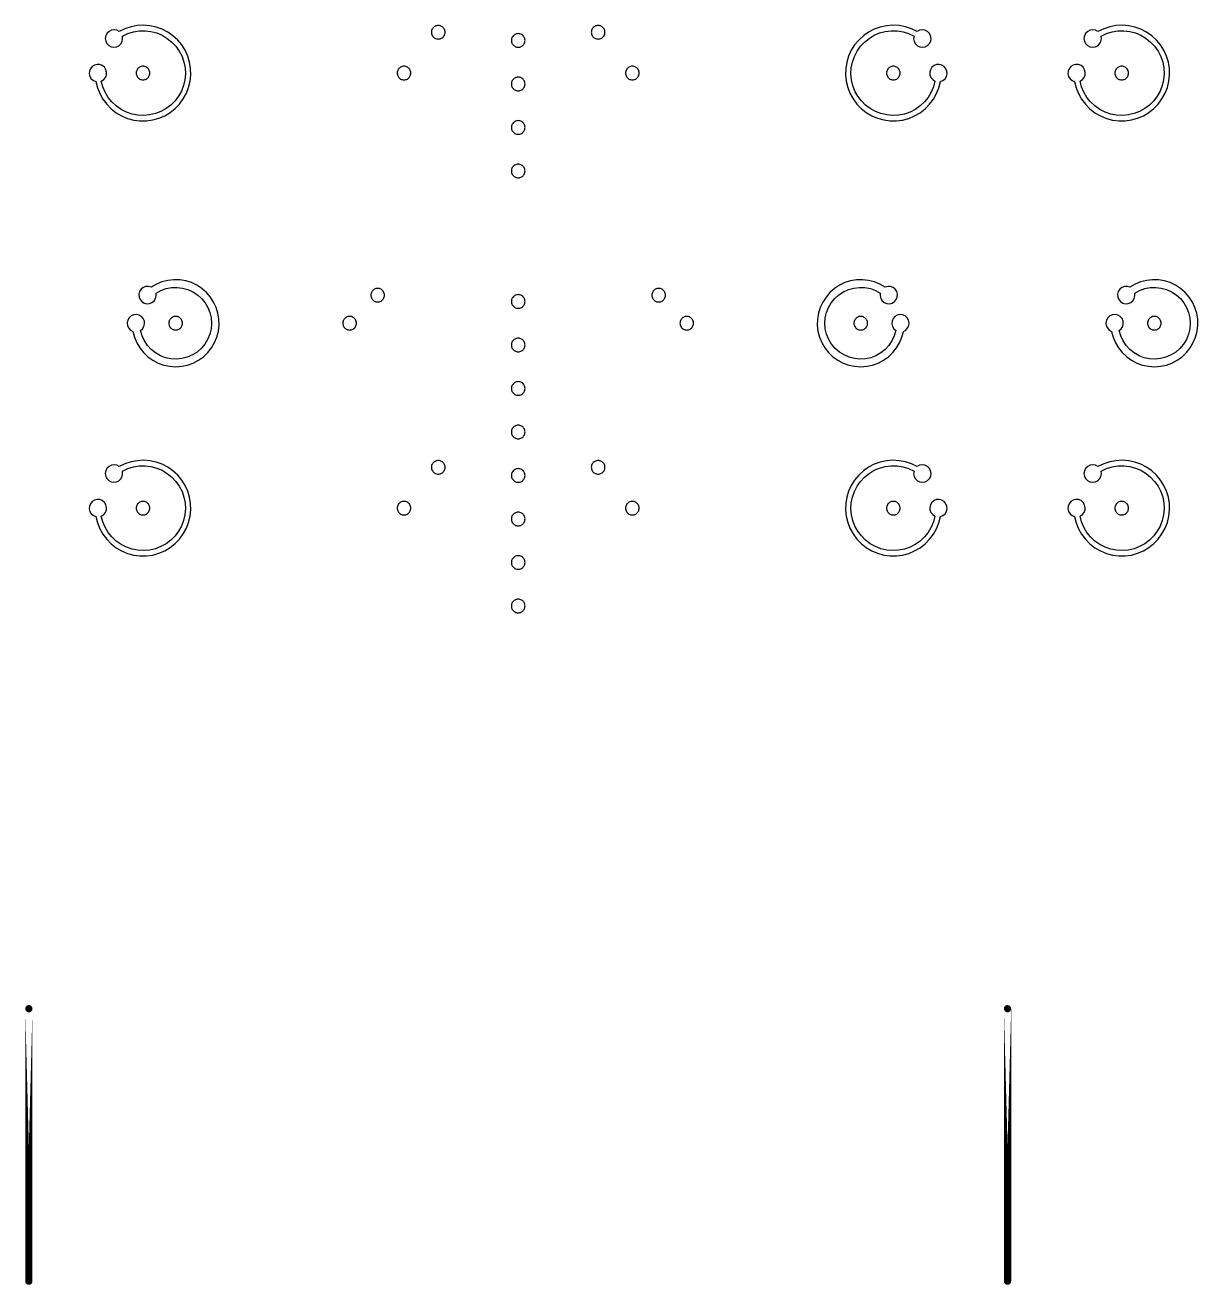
# Model space of a CAD drawing. Extents: x -100 to 100, y -100 to 100.
# Drawn here: x -32.38 to -19.46, y -64.24 to -50.37 of the extents above; entities that cross this region are included whole.
import ezdxf

# ---------------------------------------------------------------- set-up
doc = ezdxf.new("R2010")
doc.units = 0
doc.layers.get('0').update_dxf_attribs({"linetype": 'continuous'})
doc.layers.add('L2', color=7, linetype='continuous')

# ---------------------------------------------------------------- blocks, each defined once
blk = doc.blocks.new('LDI_XFL94-0512-011_L2_B1')
at = {"layer": 'L2'}
for points in [[(-31.189, -53.742), (-31.172, -53.807), (-31.147, -53.868), (-31.113, -53.925), (-31.072, -53.976), (-31.024, -54.022), (-30.97, -54.061), (-30.911, -54.091), (-30.849, -54.114), (-30.784, -54.127), (-30.718, -54.132), (-30.652, -54.127), (-30.587, -54.113), (-30.525, -54.091), (-30.466, -54.06), (-30.412, -54.021), (-30.364, -53.975), (-30.323, -53.923), (-30.29, -53.866), (-30.264, -53.805), (-30.248, -53.741), (-30.24, -53.675), (-30.242, -53.609), (-30.252, -53.543), (-30.272, -53.48), (-30.3, -53.42), (-30.336, -53.365), (-30.379, -53.315), (-30.429, -53.271), (-30.485, -53.235), (-30.544, -53.206), (-30.608, -53.187), (-30.673, -53.176), (-30.739, -53.174), (-30.805, -53.182), (-30.869, -53.198), (-30.931, -53.223), (-30.988, -53.256), (-31.017, -53.248), (-31.047, -53.25), (-31.075, -53.26), (-31.099, -53.279), (-31.115, -53.305), (-31.123, -53.334), (-31.121, -53.364), (-31.11, -53.392), (-31.091, -53.415), (-31.066, -53.431), (-31.037, -53.439), (-31.007, -53.437), (-30.979, -53.426), (-30.955, -53.407), (-30.939, -53.381), (-30.932, -53.352), (-30.934, -53.322), (-30.881, -53.292), (-30.824, -53.272), (-30.764, -53.26), (-30.703, -53.258), (-30.643, -53.265), (-30.584, -53.281), (-30.529, -53.306), (-30.478, -53.339), (-30.433, -53.38), (-30.394, -53.427), (-30.363, -53.479), (-30.341, -53.536), (-30.328, -53.595), (-30.323, -53.656), (-30.329, -53.716), (-30.343, -53.775), (-30.366, -53.832), (-30.398, -53.884), (-30.437, -53.93), (-30.483, -53.97), (-30.534, -54.002), (-30.59, -54.026), (-30.649, -54.042), (-30.709, -54.048), (-30.77, -54.045), (-30.83, -54.032), (-30.887, -54.01), (-30.939, -53.98), (-30.987, -53.943), (-31.028, -53.898), (-31.062, -53.848), (-31.088, -53.793), (-31.105, -53.734), (-31.082, -53.714), (-31.067, -53.689), (-31.06, -53.659), (-31.063, -53.629), (-31.075, -53.602), (-31.095, -53.579), (-31.121, -53.564), (-31.15, -53.557), (-31.18, -53.56), (-31.208, -53.572), (-31.23, -53.592), (-31.245, -53.618), (-31.251, -53.648), (-31.248, -53.678), (-31.236, -53.705), (-31.215, -53.728), (-31.189, -53.742)], [(-22.787, -53.734), (-22.804, -53.793), (-22.83, -53.848), (-22.864, -53.898), (-22.905, -53.943), (-22.953, -53.98), (-23.006, -54.01), (-23.063, -54.032), (-23.122, -54.045), (-23.183, -54.048), (-23.243, -54.042), (-23.302, -54.026), (-23.358, -54.002), (-23.409, -53.97), (-23.455, -53.93), (-23.494, -53.884), (-23.526, -53.832), (-23.549, -53.775), (-23.564, -53.716), (-23.569, -53.656), (-23.565, -53.595), (-23.551, -53.536), (-23.529, -53.479), (-23.498, -53.427), (-23.459, -53.38), (-23.414, -53.339), (-23.363, -53.306), (-23.308, -53.281), (-23.249, -53.265), (-23.189, -53.258), (-23.128, -53.26), (-23.068, -53.272), (-23.011, -53.292), (-22.958, -53.322), (-22.96, -53.352), (-22.953, -53.381), (-22.937, -53.407), (-22.914, -53.426), (-22.886, -53.437), (-22.856, -53.439), (-22.826, -53.431), (-22.801, -53.415), (-22.782, -53.392), (-22.771, -53.364), (-22.769, -53.334), (-22.777, -53.305), (-22.794, -53.279), (-22.817, -53.26), (-22.845, -53.25), (-22.875, -53.248), (-22.904, -53.256), (-22.962, -53.223), (-23.023, -53.198), (-23.087, -53.182), (-23.153, -53.174), (-23.219, -53.176), (-23.285, -53.187), (-23.348, -53.206), (-23.408, -53.235), (-23.463, -53.271), (-23.513, -53.315), (-23.556, -53.365), (-23.592, -53.42), (-23.621, -53.48), (-23.64, -53.543), (-23.651, -53.609), (-23.652, -53.675), (-23.645, -53.741), (-23.628, -53.805), (-23.602, -53.866), (-23.569, -53.923), (-23.528, -53.975), (-23.48, -54.021), (-23.426, -54.06), (-23.368, -54.091), (-23.305, -54.113), (-23.241, -54.127), (-23.174, -54.132), (-23.108, -54.127), (-23.044, -54.114), (-22.981, -54.091), (-22.923, -54.061), (-22.869, -54.022), (-22.821, -53.976), (-22.779, -53.925), (-22.746, -53.868), (-22.72, -53.807), (-22.703, -53.742), (-22.677, -53.728), (-22.657, -53.705), (-22.644, -53.678), (-22.641, -53.648), (-22.647, -53.618), (-22.662, -53.592), (-22.685, -53.572), (-22.712, -53.56), (-22.742, -53.557), (-22.772, -53.564), (-22.798, -53.579), (-22.818, -53.602), (-22.829, -53.629), (-22.832, -53.659), (-22.825, -53.689), (-22.81, -53.714), (-22.787, -53.734)], [(-20.411, -53.742), (-20.394, -53.807), (-20.368, -53.868), (-20.334, -53.925), (-20.293, -53.976), (-20.245, -54.022), (-20.191, -54.061), (-20.133, -54.091), (-20.07, -54.114), (-20.005, -54.127), (-19.939, -54.132), (-19.873, -54.127), (-19.808, -54.113), (-19.746, -54.091), (-19.688, -54.06), (-19.634, -54.021), (-19.586, -53.975), (-19.545, -53.923), (-19.511, -53.866), (-19.486, -53.805), (-19.469, -53.741), (-19.462, -53.675), (-19.463, -53.609), (-19.474, -53.543), (-19.493, -53.48), (-19.521, -53.42), (-19.557, -53.365), (-19.601, -53.315), (-19.651, -53.271), (-19.706, -53.235), (-19.766, -53.206), (-19.829, -53.187), (-19.895, -53.176), (-19.961, -53.174), (-20.027, -53.182), (-20.091, -53.198), (-20.152, -53.223), (-20.209, -53.256), (-20.238, -53.248), (-20.269, -53.25), (-20.297, -53.26), (-20.32, -53.279), (-20.337, -53.305), (-20.345, -53.334), (-20.343, -53.364), (-20.332, -53.392), (-20.313, -53.415), (-20.287, -53.431), (-20.258, -53.439), (-20.228, -53.437), (-20.2, -53.426), (-20.177, -53.407), (-20.161, -53.381), (-20.154, -53.352), (-20.156, -53.322), (-20.103, -53.292), (-20.045, -53.272), (-19.986, -53.26), (-19.925, -53.258), (-19.865, -53.265), (-19.806, -53.281), (-19.751, -53.306), (-19.7, -53.339), (-19.654, -53.38), (-19.616, -53.427), (-19.585, -53.479), (-19.563, -53.536), (-19.549, -53.595), (-19.545, -53.656), (-19.55, -53.716), (-19.564, -53.775), (-19.588, -53.832), (-19.619, -53.884), (-19.659, -53.93), (-19.704, -53.97), (-19.756, -54.002), (-19.812, -54.026), (-19.871, -54.042), (-19.931, -54.048), (-19.992, -54.045), (-20.051, -54.032), (-20.108, -54.01), (-20.161, -53.98), (-20.209, -53.943), (-20.25, -53.898), (-20.284, -53.848), (-20.31, -53.793), (-20.327, -53.734), (-20.304, -53.714), (-20.288, -53.689), (-20.282, -53.659), (-20.284, -53.629), (-20.296, -53.602), (-20.316, -53.579), (-20.342, -53.564), (-20.372, -53.557), (-20.402, -53.56), (-20.429, -53.572), (-20.452, -53.592), (-20.467, -53.618), (-20.473, -53.648), (-20.47, -53.678), (-20.457, -53.705), (-20.437, -53.728), (-20.411, -53.742)], [(-28.493, -53.269), (-28.503, -53.269), (-28.513, -53.271), (-28.522, -53.274), (-28.531, -53.279), (-28.539, -53.284), (-28.546, -53.291), (-28.553, -53.298), (-28.558, -53.306), (-28.563, -53.315), (-28.566, -53.324), (-28.568, -53.334), (-28.568, -53.344), (-28.568, -53.353), (-28.566, -53.363), (-28.563, -53.372), (-28.558, -53.381), (-28.553, -53.389), (-28.546, -53.397), (-28.539, -53.403), (-28.531, -53.409), (-28.522, -53.413), (-28.513, -53.416), (-28.503, -53.418), (-28.493, -53.419), (-28.484, -53.418), (-28.474, -53.416), (-28.465, -53.413), (-28.456, -53.409), (-28.448, -53.403), (-28.44, -53.397), (-28.434, -53.389), (-28.428, -53.381), (-28.424, -53.372), (-28.421, -53.363), (-28.419, -53.353), (-28.418, -53.344), (-28.419, -53.334), (-28.421, -53.324), (-28.424, -53.315), (-28.428, -53.306), (-28.434, -53.298), (-28.44, -53.291), (-28.448, -53.284), (-28.456, -53.279), (-28.465, -53.274), (-28.474, -53.271), (-28.484, -53.269), (-28.493, -53.269)], [(-26.946, -53.338), (-26.956, -53.339), (-26.966, -53.341), (-26.975, -53.344), (-26.984, -53.348), (-26.992, -53.354), (-26.999, -53.36), (-27.006, -53.368), (-27.011, -53.376), (-27.015, -53.384), (-27.019, -53.394), (-27.02, -53.403), (-27.021, -53.413), (-27.02, -53.423), (-27.019, -53.433), (-27.015, -53.442), (-27.011, -53.451), (-27.006, -53.459), (-26.999, -53.466), (-26.992, -53.473), (-26.984, -53.478), (-26.975, -53.482), (-26.966, -53.486), (-26.956, -53.488), (-26.946, -53.488), (-26.936, -53.488), (-26.927, -53.486), (-26.917, -53.482), (-26.909, -53.478), (-26.9, -53.473), (-26.893, -53.466), (-26.887, -53.459), (-26.881, -53.451), (-26.877, -53.442), (-26.874, -53.433), (-26.872, -53.423), (-26.871, -53.413), (-26.872, -53.403), (-26.874, -53.394), (-26.877, -53.384), (-26.881, -53.376), (-26.887, -53.368), (-26.893, -53.36), (-26.9, -53.354), (-26.909, -53.348), (-26.917, -53.344), (-26.927, -53.341), (-26.936, -53.339), (-26.946, -53.338)], [(-25.399, -53.269), (-25.409, -53.269), (-25.418, -53.271), (-25.428, -53.274), (-25.436, -53.279), (-25.445, -53.284), (-25.452, -53.291), (-25.458, -53.298), (-25.464, -53.306), (-25.468, -53.315), (-25.471, -53.324), (-25.473, -53.334), (-25.474, -53.344), (-25.473, -53.353), (-25.471, -53.363), (-25.468, -53.372), (-25.464, -53.381), (-25.458, -53.389), (-25.452, -53.397), (-25.445, -53.403), (-25.436, -53.409), (-25.428, -53.413), (-25.418, -53.416), (-25.409, -53.418), (-25.399, -53.419), (-25.389, -53.418), (-25.38, -53.416), (-25.37, -53.413), (-25.361, -53.409), (-25.353, -53.403), (-25.346, -53.397), (-25.339, -53.389), (-25.334, -53.381), (-25.33, -53.372), (-25.326, -53.363), (-25.325, -53.353), (-25.324, -53.344), (-25.325, -53.334), (-25.326, -53.324), (-25.33, -53.315), (-25.334, -53.306), (-25.339, -53.298), (-25.346, -53.291), (-25.353, -53.284), (-25.361, -53.279), (-25.37, -53.274), (-25.38, -53.271), (-25.389, -53.269), (-25.399, -53.269)], [(-30.719, -53.578), (-30.728, -53.578), (-30.738, -53.58), (-30.747, -53.583), (-30.756, -53.588), (-30.764, -53.593), (-30.772, -53.6), (-30.778, -53.607), (-30.784, -53.615), (-30.788, -53.624), (-30.791, -53.633), (-30.793, -53.643), (-30.794, -53.653), (-30.793, -53.662), (-30.791, -53.672), (-30.788, -53.681), (-30.784, -53.69), (-30.778, -53.698), (-30.772, -53.706), (-30.764, -53.712), (-30.756, -53.718), (-30.747, -53.722), (-30.738, -53.725), (-30.728, -53.727), (-30.719, -53.728), (-30.709, -53.727), (-30.699, -53.725), (-30.69, -53.722), (-30.681, -53.718), (-30.673, -53.712), (-30.666, -53.706), (-30.659, -53.698), (-30.654, -53.69), (-30.649, -53.681), (-30.646, -53.672), (-30.644, -53.662), (-30.644, -53.653), (-30.644, -53.643), (-30.646, -53.633), (-30.649, -53.624), (-30.654, -53.615), (-30.659, -53.607), (-30.666, -53.6), (-30.673, -53.593), (-30.681, -53.588), (-30.69, -53.583), (-30.699, -53.58), (-30.709, -53.578), (-30.719, -53.578)], [(-28.802, -53.578), (-28.812, -53.578), (-28.822, -53.58), (-28.831, -53.583), (-28.84, -53.588), (-28.848, -53.593), (-28.855, -53.6), (-28.862, -53.607), (-28.867, -53.615), (-28.872, -53.624), (-28.875, -53.633), (-28.877, -53.643), (-28.877, -53.653), (-28.877, -53.662), (-28.875, -53.672), (-28.872, -53.681), (-28.867, -53.69), (-28.862, -53.698), (-28.855, -53.706), (-28.848, -53.712), (-28.84, -53.718), (-28.831, -53.722), (-28.822, -53.725), (-28.812, -53.727), (-28.802, -53.728), (-28.793, -53.727), (-28.783, -53.725), (-28.774, -53.722), (-28.765, -53.718), (-28.757, -53.712), (-28.749, -53.706), (-28.743, -53.698), (-28.737, -53.69), (-28.733, -53.681), (-28.73, -53.672), (-28.728, -53.662), (-28.727, -53.653), (-28.728, -53.643), (-28.73, -53.633), (-28.733, -53.624), (-28.737, -53.615), (-28.743, -53.607), (-28.749, -53.6), (-28.757, -53.593), (-28.765, -53.588), (-28.774, -53.583), (-28.783, -53.58), (-28.793, -53.578), (-28.802, -53.578)], [(-25.09, -53.578), (-25.1, -53.578), (-25.109, -53.58), (-25.119, -53.583), (-25.127, -53.588), (-25.135, -53.593), (-25.143, -53.6), (-25.149, -53.607), (-25.155, -53.615), (-25.159, -53.624), (-25.162, -53.633), (-25.164, -53.643), (-25.165, -53.653), (-25.164, -53.662), (-25.162, -53.672), (-25.159, -53.681), (-25.155, -53.69), (-25.149, -53.698), (-25.143, -53.706), (-25.135, -53.712), (-25.127, -53.718), (-25.119, -53.722), (-25.109, -53.725), (-25.1, -53.727), (-25.09, -53.728), (-25.08, -53.727), (-25.07, -53.725), (-25.061, -53.722), (-25.052, -53.718), (-25.044, -53.712), (-25.037, -53.706), (-25.03, -53.698), (-25.025, -53.69), (-25.021, -53.681), (-25.017, -53.672), (-25.015, -53.662), (-25.015, -53.653), (-25.015, -53.643), (-25.017, -53.633), (-25.021, -53.624), (-25.025, -53.615), (-25.03, -53.607), (-25.037, -53.6), (-25.044, -53.593), (-25.052, -53.588), (-25.061, -53.583), (-25.07, -53.58), (-25.08, -53.578), (-25.09, -53.578)], [(-23.174, -53.578), (-23.183, -53.578), (-23.193, -53.58), (-23.202, -53.583), (-23.211, -53.588), (-23.219, -53.593), (-23.227, -53.6), (-23.233, -53.607), (-23.239, -53.615), (-23.243, -53.624), (-23.246, -53.633), (-23.248, -53.643), (-23.249, -53.653), (-23.248, -53.662), (-23.246, -53.672), (-23.243, -53.681), (-23.239, -53.69), (-23.233, -53.698), (-23.227, -53.706), (-23.219, -53.712), (-23.211, -53.718), (-23.202, -53.722), (-23.193, -53.725), (-23.183, -53.727), (-23.174, -53.728), (-23.164, -53.727), (-23.154, -53.725), (-23.145, -53.722), (-23.136, -53.718), (-23.128, -53.712), (-23.121, -53.706), (-23.114, -53.698), (-23.109, -53.69), (-23.104, -53.681), (-23.101, -53.672), (-23.099, -53.662), (-23.099, -53.653), (-23.099, -53.643), (-23.101, -53.633), (-23.104, -53.624), (-23.109, -53.615), (-23.114, -53.607), (-23.121, -53.6), (-23.128, -53.593), (-23.136, -53.588), (-23.145, -53.583), (-23.154, -53.58), (-23.164, -53.578), (-23.174, -53.578)], [(-19.94, -53.578), (-19.95, -53.578), (-19.96, -53.58), (-19.969, -53.583), (-19.978, -53.588), (-19.986, -53.593), (-19.993, -53.6), (-20, -53.607), (-20.005, -53.615), (-20.009, -53.624), (-20.013, -53.633), (-20.014, -53.643), (-20.015, -53.653), (-20.014, -53.662), (-20.013, -53.672), (-20.009, -53.681), (-20.005, -53.69), (-20, -53.698), (-19.993, -53.706), (-19.986, -53.712), (-19.978, -53.718), (-19.969, -53.722), (-19.96, -53.725), (-19.95, -53.727), (-19.94, -53.728), (-19.93, -53.727), (-19.921, -53.725), (-19.911, -53.722), (-19.903, -53.718), (-19.894, -53.712), (-19.887, -53.706), (-19.881, -53.698), (-19.875, -53.69), (-19.871, -53.681), (-19.868, -53.672), (-19.866, -53.662), (-19.865, -53.653), (-19.866, -53.643), (-19.868, -53.633), (-19.871, -53.624), (-19.875, -53.615), (-19.881, -53.607), (-19.887, -53.6), (-19.894, -53.593), (-19.903, -53.588), (-19.911, -53.583), (-19.921, -53.58), (-19.93, -53.578), (-19.94, -53.578)], [(-26.946, -53.817), (-26.956, -53.818), (-26.966, -53.82), (-26.975, -53.823), (-26.984, -53.827), (-26.992, -53.833), (-26.999, -53.839), (-27.006, -53.847), (-27.011, -53.855), (-27.015, -53.864), (-27.019, -53.873), (-27.02, -53.882), (-27.021, -53.892), (-27.02, -53.902), (-27.019, -53.912), (-27.015, -53.921), (-27.011, -53.93), (-27.006, -53.938), (-26.999, -53.945), (-26.992, -53.952), (-26.984, -53.957), (-26.975, -53.962), (-26.966, -53.965), (-26.956, -53.967), (-26.946, -53.967), (-26.936, -53.967), (-26.927, -53.965), (-26.917, -53.962), (-26.909, -53.957), (-26.9, -53.952), (-26.893, -53.945), (-26.887, -53.938), (-26.881, -53.93), (-26.877, -53.921), (-26.874, -53.912), (-26.872, -53.902), (-26.871, -53.892), (-26.872, -53.882), (-26.874, -53.873), (-26.877, -53.864), (-26.881, -53.855), (-26.887, -53.847), (-26.893, -53.839), (-26.9, -53.833), (-26.909, -53.827), (-26.917, -53.823), (-26.927, -53.82), (-26.936, -53.818), (-26.946, -53.817)], [(-26.946, -54.296), (-26.956, -54.297), (-26.966, -54.299), (-26.975, -54.302), (-26.984, -54.306), (-26.992, -54.312), (-26.999, -54.318), (-27.006, -54.326), (-27.011, -54.334), (-27.015, -54.343), (-27.019, -54.352), (-27.02, -54.361), (-27.021, -54.371), (-27.02, -54.381), (-27.019, -54.391), (-27.015, -54.4), (-27.011, -54.409), (-27.006, -54.417), (-26.999, -54.424), (-26.992, -54.431), (-26.984, -54.436), (-26.975, -54.441), (-26.966, -54.444), (-26.956, -54.446), (-26.946, -54.446), (-26.936, -54.446), (-26.927, -54.444), (-26.917, -54.441), (-26.909, -54.436), (-26.9, -54.431), (-26.893, -54.424), (-26.887, -54.417), (-26.881, -54.409), (-26.877, -54.4), (-26.874, -54.391), (-26.872, -54.381), (-26.871, -54.371), (-26.872, -54.361), (-26.874, -54.352), (-26.877, -54.343), (-26.881, -54.334), (-26.887, -54.326), (-26.893, -54.318), (-26.9, -54.312), (-26.909, -54.306), (-26.917, -54.302), (-26.927, -54.299), (-26.936, -54.297), (-26.946, -54.296)], [(-26.946, -54.775), (-26.956, -54.776), (-26.966, -54.778), (-26.975, -54.781), (-26.984, -54.785), (-26.992, -54.791), (-26.999, -54.797), (-27.006, -54.805), (-27.011, -54.813), (-27.015, -54.822), (-27.019, -54.831), (-27.02, -54.841), (-27.021, -54.85), (-27.02, -54.86), (-27.019, -54.87), (-27.015, -54.879), (-27.011, -54.888), (-27.006, -54.896), (-26.999, -54.903), (-26.992, -54.91), (-26.984, -54.915), (-26.975, -54.92), (-26.966, -54.923), (-26.956, -54.925), (-26.946, -54.925), (-26.936, -54.925), (-26.927, -54.923), (-26.917, -54.92), (-26.909, -54.915), (-26.9, -54.91), (-26.893, -54.903), (-26.887, -54.896), (-26.881, -54.888), (-26.877, -54.879), (-26.874, -54.87), (-26.872, -54.86), (-26.871, -54.85), (-26.872, -54.841), (-26.874, -54.831), (-26.877, -54.822), (-26.881, -54.813), (-26.887, -54.805), (-26.893, -54.797), (-26.9, -54.791), (-26.909, -54.785), (-26.917, -54.781), (-26.927, -54.778), (-26.936, -54.776), (-26.946, -54.775)], [(-31.596, -55.782), (-31.579, -55.85), (-31.554, -55.915), (-31.519, -55.976), (-31.477, -56.032), (-31.428, -56.082), (-31.373, -56.125), (-31.313, -56.16), (-31.248, -56.187), (-31.18, -56.206), (-31.111, -56.215), (-31.041, -56.214), (-30.971, -56.205), (-30.904, -56.186), (-30.839, -56.159), (-30.779, -56.123), (-30.724, -56.079), (-30.676, -56.029), (-30.634, -55.973), (-30.6, -55.911), (-30.575, -55.846), (-30.559, -55.778), (-30.551, -55.708), (-30.553, -55.638), (-30.565, -55.569), (-30.585, -55.502), (-30.614, -55.438), (-30.651, -55.379), (-30.696, -55.325), (-30.748, -55.278), (-30.805, -55.238), (-30.867, -55.206), (-30.933, -55.182), (-31.002, -55.167), (-31.072, -55.162), (-31.141, -55.166), (-31.21, -55.179), (-31.277, -55.201), (-31.34, -55.231), (-31.366, -55.217), (-31.396, -55.212), (-31.425, -55.216), (-31.452, -55.229), (-31.474, -55.25), (-31.488, -55.276), (-31.493, -55.306), (-31.489, -55.336), (-31.476, -55.362), (-31.455, -55.384), (-31.429, -55.398), (-31.4, -55.404), (-31.37, -55.4), (-31.343, -55.387), (-31.321, -55.366), (-31.307, -55.34), (-31.302, -55.31), (-31.305, -55.281), (-31.246, -55.253), (-31.184, -55.234), (-31.12, -55.223), (-31.054, -55.222), (-30.99, -55.23), (-30.927, -55.247), (-30.867, -55.272), (-30.811, -55.306), (-30.76, -55.347), (-30.715, -55.394), (-30.678, -55.448), (-30.648, -55.506), (-30.627, -55.567), (-30.614, -55.631), (-30.611, -55.697), (-30.617, -55.762), (-30.631, -55.825), (-30.655, -55.886), (-30.686, -55.943), (-30.725, -55.995), (-30.772, -56.041), (-30.824, -56.08), (-30.881, -56.112), (-30.942, -56.135), (-31.005, -56.15), (-31.07, -56.156), (-31.135, -56.152), (-31.199, -56.14), (-31.261, -56.118), (-31.319, -56.089), (-31.373, -56.051), (-31.42, -56.006), (-31.461, -55.956), (-31.495, -55.9), (-31.52, -55.84), (-31.537, -55.776), (-31.511, -55.76), (-31.492, -55.737), (-31.481, -55.709), (-31.479, -55.68), (-31.487, -55.651), (-31.503, -55.625), (-31.526, -55.606), (-31.554, -55.595), (-31.584, -55.593), (-31.613, -55.601), (-31.638, -55.617), (-31.657, -55.64), (-31.668, -55.667), (-31.67, -55.697), (-31.663, -55.726), (-31.647, -55.752), (-31.624, -55.771), (-31.596, -55.782)], [(-27.826, -55.164), (-27.836, -55.165), (-27.846, -55.167), (-27.855, -55.17), (-27.864, -55.174), (-27.872, -55.18), (-27.879, -55.186), (-27.886, -55.193), (-27.891, -55.202), (-27.896, -55.21), (-27.899, -55.22), (-27.901, -55.229), (-27.901, -55.239), (-27.901, -55.249), (-27.899, -55.258), (-27.896, -55.268), (-27.891, -55.277), (-27.886, -55.285), (-27.879, -55.292), (-27.872, -55.299), (-27.864, -55.304), (-27.855, -55.308), (-27.846, -55.312), (-27.836, -55.313), (-27.826, -55.314), (-27.817, -55.313), (-27.807, -55.312), (-27.798, -55.308), (-27.789, -55.304), (-27.781, -55.299), (-27.773, -55.292), (-27.767, -55.285), (-27.761, -55.277), (-27.757, -55.268), (-27.754, -55.258), (-27.752, -55.249), (-27.751, -55.239), (-27.752, -55.229), (-27.754, -55.22), (-27.757, -55.21), (-27.761, -55.202), (-27.767, -55.193), (-27.773, -55.186), (-27.781, -55.18), (-27.789, -55.174), (-27.798, -55.17), (-27.807, -55.167), (-27.817, -55.165), (-27.826, -55.164)], [(-26.066, -55.164), (-26.076, -55.165), (-26.085, -55.167), (-26.095, -55.17), (-26.103, -55.174), (-26.111, -55.18), (-26.119, -55.186), (-26.125, -55.193), (-26.131, -55.202), (-26.135, -55.21), (-26.138, -55.22), (-26.14, -55.229), (-26.141, -55.239), (-26.14, -55.249), (-26.138, -55.258), (-26.135, -55.268), (-26.131, -55.277), (-26.125, -55.285), (-26.119, -55.292), (-26.111, -55.299), (-26.103, -55.304), (-26.095, -55.308), (-26.085, -55.312), (-26.076, -55.313), (-26.066, -55.314), (-26.056, -55.313), (-26.046, -55.312), (-26.037, -55.308), (-26.028, -55.304), (-26.02, -55.299), (-26.013, -55.292), (-26.006, -55.285), (-26.001, -55.277), (-25.997, -55.268), (-25.993, -55.258), (-25.991, -55.249), (-25.991, -55.239), (-25.991, -55.229), (-25.993, -55.22), (-25.997, -55.21), (-26.001, -55.202), (-26.006, -55.193), (-26.013, -55.186), (-26.02, -55.18), (-26.028, -55.174), (-26.037, -55.17), (-26.046, -55.167), (-26.056, -55.165), (-26.066, -55.164)], [(-22.356, -55.776), (-22.372, -55.84), (-22.398, -55.9), (-22.431, -55.956), (-22.472, -56.006), (-22.52, -56.051), (-22.573, -56.089), (-22.631, -56.118), (-22.693, -56.14), (-22.757, -56.152), (-22.822, -56.156), (-22.887, -56.15), (-22.951, -56.135), (-23.011, -56.112), (-23.069, -56.08), (-23.121, -56.041), (-23.167, -55.995), (-23.206, -55.943), (-23.238, -55.886), (-23.261, -55.825), (-23.276, -55.762), (-23.281, -55.697), (-23.278, -55.631), (-23.265, -55.567), (-23.244, -55.506), (-23.214, -55.448), (-23.177, -55.394), (-23.132, -55.347), (-23.082, -55.306), (-23.026, -55.272), (-22.966, -55.247), (-22.903, -55.23), (-22.838, -55.222), (-22.773, -55.223), (-22.708, -55.234), (-22.646, -55.253), (-22.587, -55.281), (-22.591, -55.31), (-22.585, -55.34), (-22.571, -55.366), (-22.549, -55.387), (-22.522, -55.4), (-22.493, -55.404), (-22.463, -55.398), (-22.437, -55.384), (-22.416, -55.362), (-22.403, -55.336), (-22.399, -55.306), (-22.404, -55.276), (-22.419, -55.25), (-22.44, -55.229), (-22.467, -55.216), (-22.497, -55.212), (-22.526, -55.217), (-22.553, -55.231), (-22.615, -55.201), (-22.682, -55.179), (-22.751, -55.166), (-22.821, -55.162), (-22.891, -55.167), (-22.959, -55.182), (-23.025, -55.206), (-23.087, -55.238), (-23.144, -55.278), (-23.196, -55.325), (-23.241, -55.379), (-23.278, -55.438), (-23.307, -55.502), (-23.328, -55.569), (-23.339, -55.638), (-23.341, -55.708), (-23.334, -55.778), (-23.317, -55.846), (-23.292, -55.911), (-23.258, -55.973), (-23.217, -56.029), (-23.168, -56.079), (-23.113, -56.123), (-23.053, -56.159), (-22.988, -56.186), (-22.921, -56.205), (-22.851, -56.214), (-22.781, -56.215), (-22.712, -56.206), (-22.644, -56.187), (-22.58, -56.16), (-22.519, -56.125), (-22.464, -56.082), (-22.415, -56.032), (-22.373, -55.976), (-22.339, -55.915), (-22.313, -55.85), (-22.296, -55.782), (-22.268, -55.771), (-22.245, -55.752), (-22.229, -55.726), (-22.222, -55.697), (-22.224, -55.667), (-22.235, -55.64), (-22.254, -55.617), (-22.28, -55.601), (-22.309, -55.593), (-22.338, -55.595), (-22.366, -55.606), (-22.389, -55.625), (-22.405, -55.651), (-22.413, -55.68), (-22.411, -55.709), (-22.4, -55.737), (-22.381, -55.76), (-22.356, -55.776)], [(-20.818, -55.782), (-20.801, -55.85), (-20.775, -55.915), (-20.741, -55.976), (-20.699, -56.032), (-20.65, -56.082), (-20.595, -56.125), (-20.534, -56.16), (-20.469, -56.187), (-20.402, -56.206), (-20.332, -56.215), (-20.262, -56.214), (-20.193, -56.205), (-20.125, -56.186), (-20.061, -56.159), (-20.001, -56.123), (-19.946, -56.079), (-19.897, -56.029), (-19.856, -55.973), (-19.822, -55.911), (-19.797, -55.846), (-19.78, -55.778), (-19.773, -55.708), (-19.775, -55.638), (-19.786, -55.569), (-19.807, -55.502), (-19.836, -55.438), (-19.873, -55.379), (-19.918, -55.325), (-19.969, -55.278), (-20.027, -55.238), (-20.089, -55.206), (-20.155, -55.182), (-20.223, -55.167), (-20.293, -55.162), (-20.363, -55.166), (-20.432, -55.179), (-20.498, -55.201), (-20.561, -55.231), (-20.588, -55.217), (-20.617, -55.212), (-20.647, -55.216), (-20.674, -55.229), (-20.695, -55.25), (-20.709, -55.276), (-20.715, -55.306), (-20.711, -55.336), (-20.698, -55.362), (-20.677, -55.384), (-20.651, -55.398), (-20.621, -55.404), (-20.591, -55.4), (-20.564, -55.387), (-20.543, -55.366), (-20.529, -55.34), (-20.523, -55.31), (-20.527, -55.281), (-20.468, -55.253), (-20.406, -55.234), (-20.341, -55.223), (-20.276, -55.222), (-20.211, -55.23), (-20.148, -55.247), (-20.088, -55.272), (-20.032, -55.306), (-19.981, -55.347), (-19.937, -55.394), (-19.899, -55.448), (-19.87, -55.506), (-19.848, -55.567), (-19.836, -55.631), (-19.832, -55.697), (-19.838, -55.762), (-19.853, -55.825), (-19.876, -55.886), (-19.908, -55.943), (-19.947, -55.995), (-19.993, -56.041), (-20.045, -56.08), (-20.102, -56.112), (-20.163, -56.135), (-20.227, -56.15), (-20.292, -56.156), (-20.357, -56.152), (-20.421, -56.14), (-20.483, -56.118), (-20.541, -56.089), (-20.594, -56.051), (-20.642, -56.006), (-20.683, -55.956), (-20.716, -55.9), (-20.741, -55.84), (-20.758, -55.776), (-20.733, -55.76), (-20.714, -55.737), (-20.703, -55.709), (-20.701, -55.68), (-20.708, -55.651), (-20.724, -55.625), (-20.748, -55.606), (-20.775, -55.595), (-20.805, -55.593), (-20.834, -55.601), (-20.86, -55.617), (-20.879, -55.64), (-20.89, -55.667), (-20.892, -55.697), (-20.885, -55.726), (-20.869, -55.752), (-20.846, -55.771), (-20.818, -55.782)], [(-26.946, -55.254), (-26.956, -55.255), (-26.966, -55.257), (-26.975, -55.26), (-26.984, -55.264), (-26.992, -55.27), (-26.999, -55.276), (-27.006, -55.284), (-27.011, -55.292), (-27.015, -55.301), (-27.019, -55.31), (-27.02, -55.32), (-27.021, -55.329), (-27.02, -55.339), (-27.019, -55.349), (-27.015, -55.358), (-27.011, -55.367), (-27.006, -55.375), (-26.999, -55.382), (-26.992, -55.389), (-26.984, -55.394), (-26.975, -55.399), (-26.966, -55.402), (-26.956, -55.404), (-26.946, -55.404), (-26.936, -55.404), (-26.927, -55.402), (-26.917, -55.399), (-26.909, -55.394), (-26.9, -55.389), (-26.893, -55.382), (-26.887, -55.375), (-26.881, -55.367), (-26.877, -55.358), (-26.874, -55.349), (-26.872, -55.339), (-26.871, -55.329), (-26.872, -55.32), (-26.874, -55.31), (-26.877, -55.301), (-26.881, -55.292), (-26.887, -55.284), (-26.893, -55.276), (-26.9, -55.27), (-26.909, -55.264), (-26.917, -55.26), (-26.927, -55.257), (-26.936, -55.255), (-26.946, -55.254)], [(-31.078, -55.614), (-31.088, -55.614), (-31.097, -55.616), (-31.107, -55.619), (-31.115, -55.624), (-31.124, -55.629), (-31.131, -55.636), (-31.137, -55.643), (-31.143, -55.651), (-31.147, -55.66), (-31.15, -55.669), (-31.152, -55.679), (-31.153, -55.689), (-31.152, -55.698), (-31.15, -55.708), (-31.147, -55.717), (-31.143, -55.726), (-31.137, -55.734), (-31.131, -55.742), (-31.124, -55.748), (-31.115, -55.754), (-31.107, -55.758), (-31.097, -55.761), (-31.088, -55.763), (-31.078, -55.764), (-31.068, -55.763), (-31.058, -55.761), (-31.049, -55.758), (-31.04, -55.754), (-31.032, -55.748), (-31.025, -55.742), (-31.018, -55.734), (-31.013, -55.726), (-31.009, -55.717), (-31.005, -55.708), (-31.003, -55.698), (-31.003, -55.689), (-31.003, -55.679), (-31.005, -55.669), (-31.009, -55.66), (-31.013, -55.651), (-31.018, -55.643), (-31.025, -55.636), (-31.032, -55.629), (-31.04, -55.624), (-31.049, -55.619), (-31.058, -55.616), (-31.068, -55.614), (-31.078, -55.614)], [(-28.204, -55.614), (-28.213, -55.614), (-28.223, -55.616), (-28.232, -55.619), (-28.241, -55.624), (-28.249, -55.629), (-28.257, -55.636), (-28.263, -55.643), (-28.269, -55.651), (-28.273, -55.66), (-28.276, -55.669), (-28.278, -55.679), (-28.279, -55.689), (-28.278, -55.698), (-28.276, -55.708), (-28.273, -55.717), (-28.269, -55.726), (-28.263, -55.734), (-28.257, -55.742), (-28.249, -55.748), (-28.241, -55.754), (-28.232, -55.758), (-28.223, -55.761), (-28.213, -55.763), (-28.204, -55.764), (-28.194, -55.763), (-28.184, -55.761), (-28.175, -55.758), (-28.166, -55.754), (-28.158, -55.748), (-28.151, -55.742), (-28.144, -55.734), (-28.139, -55.726), (-28.134, -55.717), (-28.131, -55.708), (-28.129, -55.698), (-28.129, -55.689), (-28.129, -55.679), (-28.131, -55.669), (-28.134, -55.66), (-28.139, -55.651), (-28.144, -55.643), (-28.151, -55.636), (-28.158, -55.629), (-28.166, -55.624), (-28.175, -55.619), (-28.184, -55.616), (-28.194, -55.614), (-28.204, -55.614)], [(-26.946, -55.733), (-26.956, -55.734), (-26.966, -55.736), (-26.975, -55.739), (-26.984, -55.743), (-26.992, -55.749), (-26.999, -55.755), (-27.006, -55.763), (-27.011, -55.771), (-27.015, -55.78), (-27.019, -55.789), (-27.02, -55.799), (-27.021, -55.808), (-27.02, -55.818), (-27.019, -55.828), (-27.015, -55.837), (-27.011, -55.846), (-27.006, -55.854), (-26.999, -55.861), (-26.992, -55.868), (-26.984, -55.873), (-26.975, -55.878), (-26.966, -55.881), (-26.956, -55.883), (-26.946, -55.883), (-26.936, -55.883), (-26.927, -55.881), (-26.917, -55.878), (-26.909, -55.873), (-26.9, -55.868), (-26.893, -55.861), (-26.887, -55.854), (-26.881, -55.846), (-26.877, -55.837), (-26.874, -55.828), (-26.872, -55.818), (-26.871, -55.808), (-26.872, -55.799), (-26.874, -55.789), (-26.877, -55.78), (-26.881, -55.771), (-26.887, -55.763), (-26.893, -55.755), (-26.9, -55.749), (-26.909, -55.743), (-26.917, -55.739), (-26.927, -55.736), (-26.936, -55.734), (-26.946, -55.733)], [(-25.689, -55.614), (-25.698, -55.614), (-25.708, -55.616), (-25.717, -55.619), (-25.726, -55.624), (-25.734, -55.629), (-25.742, -55.636), (-25.748, -55.643), (-25.754, -55.651), (-25.758, -55.66), (-25.761, -55.669), (-25.763, -55.679), (-25.764, -55.689), (-25.763, -55.698), (-25.761, -55.708), (-25.758, -55.717), (-25.754, -55.726), (-25.748, -55.734), (-25.742, -55.742), (-25.734, -55.748), (-25.726, -55.754), (-25.717, -55.758), (-25.708, -55.761), (-25.698, -55.763), (-25.689, -55.764), (-25.679, -55.763), (-25.669, -55.761), (-25.66, -55.758), (-25.651, -55.754), (-25.643, -55.748), (-25.636, -55.742), (-25.629, -55.734), (-25.624, -55.726), (-25.619, -55.717), (-25.616, -55.708), (-25.614, -55.698), (-25.614, -55.689), (-25.614, -55.679), (-25.616, -55.669), (-25.619, -55.66), (-25.624, -55.651), (-25.629, -55.643), (-25.636, -55.636), (-25.643, -55.629), (-25.651, -55.624), (-25.66, -55.619), (-25.669, -55.616), (-25.679, -55.614), (-25.689, -55.614)], [(-22.814, -55.614), (-22.824, -55.614), (-22.834, -55.616), (-22.843, -55.619), (-22.852, -55.624), (-22.86, -55.629), (-22.867, -55.636), (-22.874, -55.643), (-22.879, -55.651), (-22.884, -55.66), (-22.887, -55.669), (-22.889, -55.679), (-22.889, -55.689), (-22.889, -55.698), (-22.887, -55.708), (-22.884, -55.717), (-22.879, -55.726), (-22.874, -55.734), (-22.867, -55.742), (-22.86, -55.748), (-22.852, -55.754), (-22.843, -55.758), (-22.834, -55.761), (-22.824, -55.763), (-22.814, -55.764), (-22.805, -55.763), (-22.795, -55.761), (-22.786, -55.758), (-22.777, -55.754), (-22.769, -55.748), (-22.761, -55.742), (-22.755, -55.734), (-22.749, -55.726), (-22.745, -55.717), (-22.742, -55.708), (-22.74, -55.698), (-22.739, -55.689), (-22.74, -55.679), (-22.742, -55.669), (-22.745, -55.66), (-22.749, -55.651), (-22.755, -55.643), (-22.761, -55.636), (-22.769, -55.629), (-22.777, -55.624), (-22.786, -55.619), (-22.795, -55.616), (-22.805, -55.614), (-22.814, -55.614)], [(-20.299, -55.614), (-20.309, -55.614), (-20.319, -55.616), (-20.328, -55.619), (-20.337, -55.624), (-20.345, -55.629), (-20.352, -55.636), (-20.359, -55.643), (-20.364, -55.651), (-20.369, -55.66), (-20.372, -55.669), (-20.374, -55.679), (-20.374, -55.689), (-20.374, -55.698), (-20.372, -55.708), (-20.369, -55.717), (-20.364, -55.726), (-20.359, -55.734), (-20.352, -55.742), (-20.345, -55.748), (-20.337, -55.754), (-20.328, -55.758), (-20.319, -55.761), (-20.309, -55.763), (-20.299, -55.764), (-20.29, -55.763), (-20.28, -55.761), (-20.271, -55.758), (-20.262, -55.754), (-20.254, -55.748), (-20.246, -55.742), (-20.24, -55.734), (-20.234, -55.726), (-20.23, -55.717), (-20.227, -55.708), (-20.225, -55.698), (-20.224, -55.689), (-20.225, -55.679), (-20.227, -55.669), (-20.23, -55.66), (-20.234, -55.651), (-20.24, -55.643), (-20.246, -55.636), (-20.254, -55.629), (-20.262, -55.624), (-20.271, -55.619), (-20.28, -55.616), (-20.29, -55.614), (-20.299, -55.614)], [(-26.946, -56.212), (-26.956, -56.213), (-26.966, -56.215), (-26.975, -56.218), (-26.984, -56.222), (-26.992, -56.228), (-26.999, -56.234), (-27.006, -56.242), (-27.011, -56.25), (-27.015, -56.259), (-27.019, -56.268), (-27.02, -56.278), (-27.021, -56.287), (-27.02, -56.297), (-27.019, -56.307), (-27.015, -56.316), (-27.011, -56.325), (-27.006, -56.333), (-26.999, -56.34), (-26.992, -56.347), (-26.984, -56.352), (-26.975, -56.357), (-26.966, -56.36), (-26.956, -56.362), (-26.946, -56.362), (-26.936, -56.362), (-26.927, -56.36), (-26.917, -56.357), (-26.909, -56.352), (-26.9, -56.347), (-26.893, -56.34), (-26.887, -56.333), (-26.881, -56.325), (-26.877, -56.316), (-26.874, -56.307), (-26.872, -56.297), (-26.871, -56.287), (-26.872, -56.278), (-26.874, -56.268), (-26.877, -56.259), (-26.881, -56.25), (-26.887, -56.242), (-26.893, -56.234), (-26.9, -56.228), (-26.909, -56.222), (-26.917, -56.218), (-26.927, -56.215), (-26.936, -56.213), (-26.946, -56.212)], [(-26.946, -56.691), (-26.956, -56.692), (-26.966, -56.694), (-26.975, -56.697), (-26.984, -56.702), (-26.992, -56.707), (-26.999, -56.713), (-27.006, -56.721), (-27.011, -56.729), (-27.015, -56.738), (-27.019, -56.747), (-27.02, -56.757), (-27.021, -56.766), (-27.02, -56.776), (-27.019, -56.786), (-27.015, -56.795), (-27.011, -56.804), (-27.006, -56.812), (-26.999, -56.82), (-26.992, -56.826), (-26.984, -56.831), (-26.975, -56.836), (-26.966, -56.839), (-26.956, -56.841), (-26.946, -56.841), (-26.936, -56.841), (-26.927, -56.839), (-26.917, -56.836), (-26.909, -56.831), (-26.9, -56.826), (-26.893, -56.82), (-26.887, -56.812), (-26.881, -56.804), (-26.877, -56.795), (-26.874, -56.786), (-26.872, -56.776), (-26.871, -56.766), (-26.872, -56.757), (-26.874, -56.747), (-26.877, -56.738), (-26.881, -56.729), (-26.887, -56.721), (-26.893, -56.713), (-26.9, -56.707), (-26.909, -56.702), (-26.917, -56.697), (-26.927, -56.694), (-26.936, -56.692), (-26.946, -56.691)]]:
    blk.add_lwpolyline(points, close=True, dxfattribs=at)
blk = doc.blocks.new('cutlineendpoint')
at = {"const_width": 0.04}
blk.add_lwpolyline([(-0.02, 0, 1), (0.02, 0, 1)], format="xyb", close=True, dxfattribs=at)

msp = doc.modelspace()

# ---------------------------------------------------------------- linework, layer by layer
at = {"layer": 'L2', "const_width": 0.08}
for points in [[(-32.335, -61.2), (-32.335, -64.2)], [(-21.557, -61.2), (-21.557, -64.2)]]:
    msp.add_lwpolyline(points, close=True, dxfattribs=at)

# ---------------------------------------------------------------- block references
at = {"layer": 'L2'}
for name, p in [('LDI_XFL94-0512-011_L2_B1', (0, 4.79)), ('LDI_XFL94-0512-011_L2_B1', (0, 0)), ('cutlineendpoint', (-32.335, -61.2)), ('cutlineendpoint', (-21.557, -61.2)), ('cutlineendpoint', (-32.335, -64.2)), ('cutlineendpoint', (-21.557, -64.2))]:
    msp.add_blockref(name, p, dxfattribs=at)

doc.saveas('drawing.dxf')
